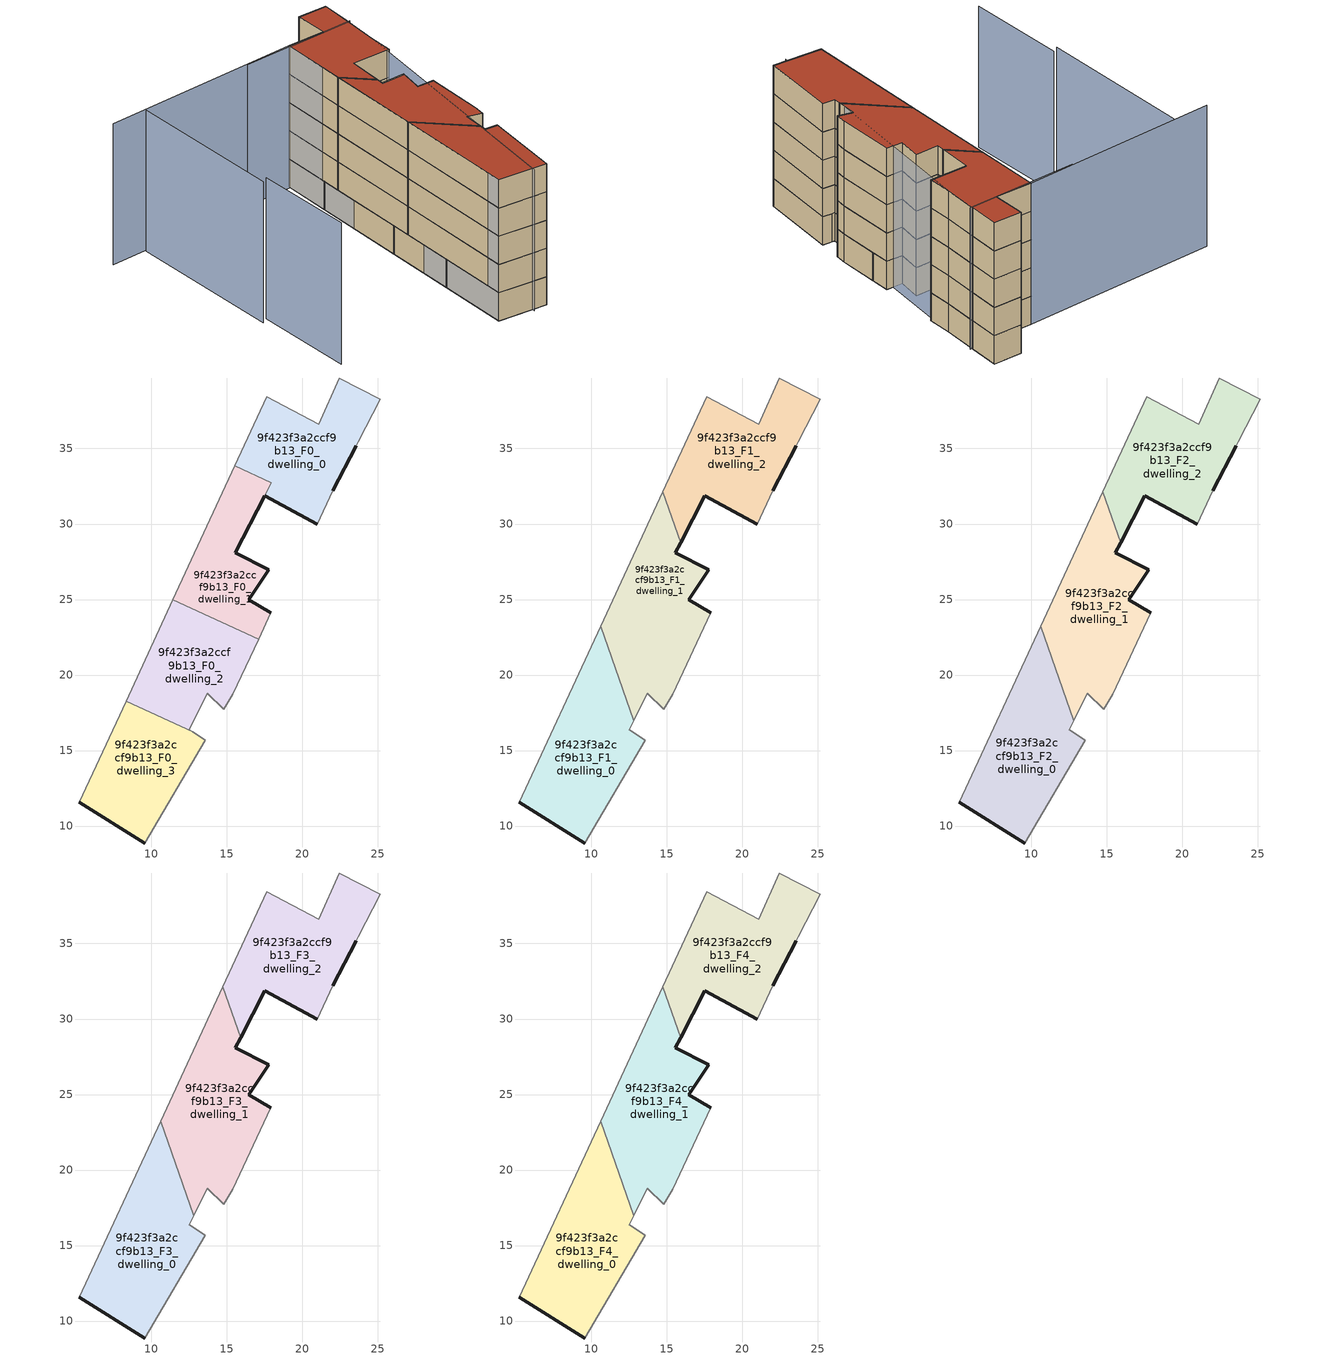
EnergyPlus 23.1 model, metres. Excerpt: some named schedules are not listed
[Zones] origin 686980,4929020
9f423f3a2ccf9b13_F0_dwelling_0
 floor ground (EU_floor_Construction): 22.02,32.19 23.58,35.2 23.7,35.44 25.16,38.27 22.47,39.67 21.1,36.6 17.65,38.42 15.54,33.85 17.97,32.73 17.52,31.86 21.01,30 z0
 wall outside (EU_wall_Construction): 23.58,35.2 22.02,32.19 / 21.01,30 17.52,31.86 z0:3
 wall adiabatic (EU_wall_Construction): 15.54,33.85 17.65,38.42 21.1,36.6 22.47,39.67 25.16,38.27 23.7,35.44 23.58,35.2 / 22.02,32.19 21.01,30 z0:3
 wall to 9f423f3a2ccf9b13_F0_dwelling_1 (EU_wall_Construction): 17.52,31.86 17.97,32.73 15.54,33.85 z0:3
9f423f3a2ccf9b13_F0_dwelling_1
 floor ground (EU_floor_Construction): 17.11,22.38 17.93,24.14 16.45,25 17.78,26.99 15.58,28.09 17.97,32.73 15.54,33.85 11.44,24.99 z0
 wall outside (EU_wall_Construction): 17.52,31.86 15.58,28.09 17.78,26.99 16.45,25 17.93,24.14 z0:3
 wall adiabatic (EU_wall_Construction): 17.93,24.14 17.11,22.38 / 11.44,24.99 15.54,33.85 z0:3
 wall to 9f423f3a2ccf9b13_F0_dwelling_2 (EU_wall_Construction): 17.11,22.37 11.44,24.99 z0:3
9f423f3a2ccf9b13_F0_dwelling_2
 floor ground (EU_floor_Construction): 14.82,17.75 15.42,18.73 17.11,22.38 11.44,24.99 8.34,18.28 12.76,16.24 12.52,16.39 13.7,18.78 z0
 wall adiabatic (EU_wall_Construction): 8.34,18.28 11.44,24.99 / 17.11,22.38 15.42,18.73 14.82,17.75 13.7,18.78 12.52,16.39 12.76,16.24 z0:3
 wall to 9f423f3a2ccf9b13_F0_dwelling_3 (EU_wall_Construction): 12.76,16.24 8.34,18.28 z0:3
9f423f3a2ccf9b13_F0_dwelling_3
 floor ground (EU_floor_Construction): 9.58,8.88 13.6,15.69 12.76,16.24 8.34,18.28 5.25,11.59 z0
 wall outside (EU_wall_Construction): 9.58,8.88 5.25,11.59 z0:3
 wall adiabatic (EU_wall_Construction): 5.25,11.59 8.34,18.28 / 12.76,16.24 13.6,15.69 9.58,8.88 z0:3
9f423f3a2ccf9b13_F1_dwelling_0
 floor to 9f423f3a2ccf9b13_F0_dwelling_2 (EU_floor_Construction): 12.76,16.24 12.52,16.39 12.8,16.97 10.63,23.24 8.34,18.28 z3
 floor to 9f423f3a2ccf9b13_F0_dwelling_3 (EU_floor_Construction): 9.58,8.88 13.6,15.69 12.76,16.24 8.34,18.28 5.25,11.59 z3
 wall outside (EU_wall_Construction): 9.58,8.88 5.25,11.59 z3:6
 wall adiabatic (EU_wall_Construction): 12.81,16.97 12.52,16.39 13.6,15.69 9.58,8.88 / 5.25,11.59 10.63,23.24 z3:6
 wall to 9f423f3a2ccf9b13_F1_dwelling_1 (EU_wall_Construction): 10.63,23.24 12.8,16.97 z3:6
9f423f3a2ccf9b13_F1_dwelling_1
 floor to 9f423f3a2ccf9b13_F0_dwelling_1 (EU_floor_Construction): 17.11,22.38 17.93,24.14 16.45,25 17.78,26.99 15.58,28.09 15.92,28.75 14.75,32.13 11.44,24.99 z3
 floor to 9f423f3a2ccf9b13_F0_dwelling_2 (EU_floor_Construction): 14.82,17.75 15.42,18.73 17.11,22.38 11.44,24.99 10.63,23.24 12.8,16.97 13.7,18.78 z3
 wall outside (EU_wall_Construction): 15.92,28.75 15.58,28.09 17.78,26.99 16.45,25 17.93,24.14 z3:6
 wall adiabatic (EU_wall_Construction): 10.63,23.24 14.74,32.13 / 17.93,24.14 15.42,18.73 14.82,17.75 13.7,18.78 12.81,16.97 z3:6
 wall to 9f423f3a2ccf9b13_F1_dwelling_2 (EU_wall_Construction): 14.74,32.13 15.92,28.75 z3:6
9f423f3a2ccf9b13_F1_dwelling_2
 floor to 9f423f3a2ccf9b13_F0_dwelling_0 (EU_floor_Construction): 22.02,32.19 23.58,35.2 23.7,35.44 25.16,38.27 22.47,39.67 21.1,36.6 17.65,38.42 15.54,33.85 17.97,32.73 17.52,31.86 21.01,30 z3
 floor to 9f423f3a2ccf9b13_F0_dwelling_1 (EU_floor_Construction): 15.92,28.75 17.97,32.73 15.54,33.85 14.75,32.13 z3
 wall outside (EU_wall_Construction): 21.01,30 17.52,31.86 15.92,28.75 / 23.58,35.2 22.02,32.19 z3:6
 wall adiabatic (EU_wall_Construction): 14.74,32.13 17.65,38.42 21.1,36.6 22.47,39.67 25.16,38.27 23.7,35.44 23.58,35.2 / 22.02,32.19 21.01,30 z3:6
9f423f3a2ccf9b13_F2_dwelling_0
 floor to 9f423f3a2ccf9b13_F1_dwelling_0 (EU_floor_Construction): 9.58,8.88 13.6,15.69 12.52,16.39 12.8,16.97 10.63,23.24 5.25,11.59 z6
 wall outside (EU_wall_Construction): 9.58,8.88 5.25,11.59 z6:9
 wall adiabatic (EU_wall_Construction): 12.81,16.97 12.52,16.39 13.6,15.69 9.58,8.88 / 5.25,11.59 10.63,23.24 z6:9
 wall to 9f423f3a2ccf9b13_F2_dwelling_1 (EU_wall_Construction): 10.63,23.24 12.8,16.97 z6:9
9f423f3a2ccf9b13_F2_dwelling_1
 floor to 9f423f3a2ccf9b13_F1_dwelling_1 (EU_floor_Construction): 15.42,18.73 17.93,24.14 16.45,25 17.78,26.99 15.58,28.09 15.92,28.75 14.74,32.13 10.63,23.24 12.8,16.97 13.7,18.78 14.82,17.75 z6
 wall outside (EU_wall_Construction): 15.92,28.75 15.58,28.09 17.78,26.99 16.45,25 17.93,24.14 z6:9
 wall adiabatic (EU_wall_Construction): 10.63,23.24 14.74,32.13 / 17.93,24.14 15.42,18.73 14.82,17.75 13.7,18.78 12.81,16.97 z6:9
 wall to 9f423f3a2ccf9b13_F2_dwelling_2 (EU_wall_Construction): 14.74,32.13 15.92,28.75 z6:9
9f423f3a2ccf9b13_F2_dwelling_2
 floor to 9f423f3a2ccf9b13_F1_dwelling_2 (EU_floor_Construction): 21.01,30 22.02,32.19 23.58,35.2 23.7,35.44 25.16,38.27 22.47,39.67 21.1,36.6 17.65,38.42 14.74,32.13 15.92,28.75 17.52,31.86 z6
 wall outside (EU_wall_Construction): 21.01,30 17.52,31.86 15.92,28.75 / 23.58,35.2 22.02,32.19 z6:9
 wall adiabatic (EU_wall_Construction): 14.74,32.13 17.65,38.42 21.1,36.6 22.47,39.67 25.16,38.27 23.7,35.44 23.58,35.2 / 22.02,32.19 21.01,30 z6:9
9f423f3a2ccf9b13_F3_dwelling_0
 floor to 9f423f3a2ccf9b13_F2_dwelling_0 (EU_floor_Construction): 9.58,8.88 13.6,15.69 12.52,16.39 12.8,16.97 10.63,23.24 5.25,11.59 z9
 wall outside (EU_wall_Construction): 9.58,8.88 5.25,11.59 z9:12
 wall adiabatic (EU_wall_Construction): 12.81,16.97 12.52,16.39 13.6,15.69 9.58,8.88 / 5.25,11.59 10.63,23.24 z9:12
 wall to 9f423f3a2ccf9b13_F3_dwelling_1 (EU_wall_Construction): 10.63,23.24 12.8,16.97 z9:12
9f423f3a2ccf9b13_F3_dwelling_1
 floor to 9f423f3a2ccf9b13_F2_dwelling_1 (EU_floor_Construction): 15.42,18.73 17.93,24.14 16.45,25 17.78,26.99 15.58,28.09 15.92,28.75 14.74,32.13 10.63,23.24 12.8,16.97 13.7,18.78 14.82,17.75 z9
 wall outside (EU_wall_Construction): 15.92,28.75 15.58,28.09 17.78,26.99 16.45,25 17.93,24.14 z9:12
 wall adiabatic (EU_wall_Construction): 10.63,23.24 14.74,32.13 / 17.93,24.14 15.42,18.73 14.82,17.75 13.7,18.78 12.81,16.97 z9:12
 wall to 9f423f3a2ccf9b13_F3_dwelling_2 (EU_wall_Construction): 14.74,32.13 15.92,28.75 z9:12
9f423f3a2ccf9b13_F3_dwelling_2
 floor to 9f423f3a2ccf9b13_F2_dwelling_2 (EU_floor_Construction): 21.01,30 22.02,32.19 23.58,35.2 23.7,35.44 25.16,38.27 22.47,39.67 21.1,36.6 17.65,38.42 14.74,32.13 15.92,28.75 17.52,31.86 z9
 wall outside (EU_wall_Construction): 21.01,30 17.52,31.86 15.92,28.75 / 23.58,35.2 22.02,32.19 z9:12
 wall adiabatic (EU_wall_Construction): 14.74,32.13 17.65,38.42 21.1,36.6 22.47,39.67 25.16,38.27 23.7,35.44 23.58,35.2 / 22.02,32.19 21.01,30 z9:12
9f423f3a2ccf9b13_F4_dwelling_0
 floor to 9f423f3a2ccf9b13_F3_dwelling_0 (EU_floor_Construction): 9.58,8.88 13.6,15.69 12.52,16.39 12.8,16.97 10.63,23.24 5.25,11.59 z12
 wall outside (EU_wall_Construction): 9.58,8.88 5.25,11.59 z12:15
 wall adiabatic (EU_wall_Construction): 12.81,16.97 12.52,16.39 13.6,15.69 9.58,8.88 / 5.25,11.59 10.63,23.24 z12:15
 wall to 9f423f3a2ccf9b13_F4_dwelling_1 (EU_wall_Construction): 10.63,23.24 12.8,16.97 z12:15
 roof outside (EU_roof_Construction): 10.63,23.24 12.81,16.97 12.52,16.39 13.6,15.69 9.58,8.88 5.25,11.59 z15
9f423f3a2ccf9b13_F4_dwelling_1
 floor to 9f423f3a2ccf9b13_F3_dwelling_1 (EU_floor_Construction): 15.42,18.73 17.93,24.14 16.45,25 17.78,26.99 15.58,28.09 15.92,28.75 14.74,32.13 10.63,23.24 12.8,16.97 13.7,18.78 14.82,17.75 z12
 wall outside (EU_wall_Construction): 15.92,28.75 15.58,28.09 17.78,26.99 16.45,25 17.93,24.14 z12:15
 wall adiabatic (EU_wall_Construction): 10.63,23.24 14.74,32.13 / 17.93,24.14 15.42,18.73 14.82,17.75 13.7,18.78 12.81,16.97 z12:15
 wall to 9f423f3a2ccf9b13_F4_dwelling_2 (EU_wall_Construction): 14.74,32.13 15.92,28.75 z12:15
 roof outside (EU_roof_Construction): 14.74,32.13 15.92,28.75 15.58,28.09 17.78,26.99 16.45,25 17.93,24.14 15.42,18.73 14.82,17.75 13.7,18.78 12.81,16.97 10.63,23.24 z15
9f423f3a2ccf9b13_F4_dwelling_2
 floor to 9f423f3a2ccf9b13_F3_dwelling_2 (EU_floor_Construction): 21.01,30 22.02,32.19 23.58,35.2 23.7,35.44 25.16,38.27 22.47,39.67 21.1,36.6 17.65,38.42 14.74,32.13 15.92,28.75 17.52,31.86 z12
 wall outside (EU_wall_Construction): 21.01,30 17.52,31.86 15.92,28.75 / 23.58,35.2 22.02,32.19 z12:15
 wall adiabatic (EU_wall_Construction): 14.74,32.13 17.65,38.42 21.1,36.6 22.47,39.67 25.16,38.27 23.7,35.44 23.58,35.2 / 22.02,32.19 21.01,30 z12:15
 roof outside (EU_roof_Construction): 25.16,38.27 23.7,35.44 23.58,35.2 22.02,32.19 21.01,30 17.52,31.86 15.92,28.75 14.74,32.13 17.65,38.42 21.1,36.6 22.47,39.67 z15
shading: 8.14,9.46 22.02,32.2 / -1,47.04 17.65,38.42 / 17.65,38.42 5.25,11.59 / -3.37,30.66 -7.4,21.3 / 2.3,45.33 -4.09,30.61 / 23.8,35.22 13.19,40.35 z0:15
[Building]
EU S2 Campaign: North Axis=0; Terrain=City; Solar Distribution=FullExterior
[Site:Location]
Bologna: Latitude=44.5; Longitude=11.25; Time Zone=1; Elevation=37
[SizingPeriod:WeatherFileDays]
AnnualSizingPeriod: Begin Month=1; Begin Day of Month=1; End Month=12; End Day of Month=31; Day of Week for Start Day=Monday; Use Weather File Daylight Saving Period=No; Use Weather File Rain and Snow Indicators=No
[MATERIAL]
EU_InternalMass_Material: Roughness=MediumRough; Thickness=0.1; Conductivity=1; Density=1800; Specific Heat=900; Thermal Absorptance=0.9; Solar Absorptance=0.7; Visible Absorptance=0.7
[MATERIAL:NOMASS] Roughness=MediumRough; Thermal Absorptance=0.9; Solar Absorptance=0.7; Visible Absorptance=0.7
Name | Thermal Resistance
EU_wall_NoMass | 0.905828
EU_roof_NoMass | 0.37593
EU_floor_NoMass | 0.67114
[CONSTRUCTION]
EU_wall_Construction: EU_wall_NoMass
EU_roof_Construction: EU_roof_NoMass
EU_floor_Construction: EU_floor_NoMass
EU_InternalMass_Construction: EU_InternalMass_Material
[ZONE] Type=1; Multiplier=1; Ceiling Height=autocalculate; Floor Area=autocalculate; Part of Total Floor Area=Yes
Name | Volume
9f423f3a2ccf9b13_F0_dwelling_0 | 139.219
9f423f3a2ccf9b13_F1_dwelling_0 | 168.823
9f423f3a2ccf9b13_F2_dwelling_0; 9f423f3a2ccf9b13_F3_dwelling_0; 9f423f3a2ccf9b13_F4_dwelling_0 | 168.835
9f423f3a2ccf9b13_F0_dwelling_1 | 113.501
9f423f3a2ccf9b13_F1_dwelling_1 | 172.367
9f423f3a2ccf9b13_F2_dwelling_1; 9f423f3a2ccf9b13_F3_dwelling_1; 9f423f3a2ccf9b13_F4_dwelling_1 | 172.372
9f423f3a2ccf9b13_F0_dwelling_2 | 126.359
9f423f3a2ccf9b13_F1_dwelling_2 | 164.233
9f423f3a2ccf9b13_F2_dwelling_2; 9f423f3a2ccf9b13_F3_dwelling_2; 9f423f3a2ccf9b13_F4_dwelling_2 | 164.238
9f423f3a2ccf9b13_F0_dwelling_3 | 126.353
[INTERNALMASS] Construction=EU_InternalMass_Construction
Name | Zone or ZoneList | Surface Area
9f423f3a2ccf9b13_F0_dwelling_0_EU_InternalMass | 9f423f3a2ccf9b13_F0_dwelling_0 | 46.4066
9f423f3a2ccf9b13_F0_dwelling_1_EU_InternalMass | 9f423f3a2ccf9b13_F0_dwelling_1 | 37.8332
9f423f3a2ccf9b13_F0_dwelling_2_EU_InternalMass | 9f423f3a2ccf9b13_F0_dwelling_2 | 42.1197
9f423f3a2ccf9b13_F0_dwelling_3_EU_InternalMass | 9f423f3a2ccf9b13_F0_dwelling_3 | 42.1177
9f423f3a2ccf9b13_F1_dwelling_0_EU_InternalMass | 9f423f3a2ccf9b13_F1_dwelling_0 | 56.2802
9f423f3a2ccf9b13_F1_dwelling_1_EU_InternalMass | 9f423f3a2ccf9b13_F1_dwelling_1 | 57.4569
9f423f3a2ccf9b13_F1_dwelling_2_EU_InternalMass | 9f423f3a2ccf9b13_F1_dwelling_2 | 54.7457
9f423f3a2ccf9b13_F2_dwelling_0_EU_InternalMass | 9f423f3a2ccf9b13_F2_dwelling_0 | 56.2802
9f423f3a2ccf9b13_F2_dwelling_1_EU_InternalMass | 9f423f3a2ccf9b13_F2_dwelling_1 | 57.4569
9f423f3a2ccf9b13_F2_dwelling_2_EU_InternalMass | 9f423f3a2ccf9b13_F2_dwelling_2 | 54.7457
9f423f3a2ccf9b13_F3_dwelling_0_EU_InternalMass | 9f423f3a2ccf9b13_F3_dwelling_0 | 56.2802
9f423f3a2ccf9b13_F3_dwelling_1_EU_InternalMass | 9f423f3a2ccf9b13_F3_dwelling_1 | 57.4569
9f423f3a2ccf9b13_F3_dwelling_2_EU_InternalMass | 9f423f3a2ccf9b13_F3_dwelling_2 | 54.7457
9f423f3a2ccf9b13_F4_dwelling_0_EU_InternalMass | 9f423f3a2ccf9b13_F4_dwelling_0 | 56.2802
9f423f3a2ccf9b13_F4_dwelling_1_EU_InternalMass | 9f423f3a2ccf9b13_F4_dwelling_1 | 57.4569
9f423f3a2ccf9b13_F4_dwelling_2_EU_InternalMass | 9f423f3a2ccf9b13_F4_dwelling_2 | 54.7457
[OTHEREQUIPMENT] Fuel Type=Electricity; Design Level Calculation Method=Watts/Area; Power per Zone Floor Area=1; Fraction Latent=0; Fraction Radiant=0; Fraction Lost=0; Carbon Dioxide Generation Rate=0; EndUse Subcategory=EU_Step8_InternalGains
Name | Zone or ZoneList or Space or SpaceList | Schedule
EU_Step8_InternalGain_9f423f3a2ccf9b13_F0_dwelling_0_f000 | 9f423f3a2ccf9b13_F0_dwelling_0 | EU_Step8_GainSchedule_9f423f3a2ccf9b13_F0_dwelling_0_f000
EU_Step8_InternalGain_9f423f3a2ccf9b13_F0_dwelling_1_f000 | 9f423f3a2ccf9b13_F0_dwelling_1 | EU_Step8_GainSchedule_9f423f3a2ccf9b13_F0_dwelling_1_f000
EU_Step8_InternalGain_9f423f3a2ccf9b13_F0_dwelling_2_f000 | 9f423f3a2ccf9b13_F0_dwelling_2 | EU_Step8_GainSchedule_9f423f3a2ccf9b13_F0_dwelling_2_f000
EU_Step8_InternalGain_9f423f3a2ccf9b13_F0_dwelling_3_f000 | 9f423f3a2ccf9b13_F0_dwelling_3 | EU_Step8_GainSchedule_9f423f3a2ccf9b13_F0_dwelling_3_f000
EU_Step8_InternalGain_9f423f3a2ccf9b13_F1_dwelling_0_f000 | 9f423f3a2ccf9b13_F1_dwelling_0 | EU_Step8_GainSchedule_9f423f3a2ccf9b13_F1_dwelling_0_f000
EU_Step8_InternalGain_9f423f3a2ccf9b13_F1_dwelling_1_f000 | 9f423f3a2ccf9b13_F1_dwelling_1 | EU_Step8_GainSchedule_9f423f3a2ccf9b13_F1_dwelling_1_f000
EU_Step8_InternalGain_9f423f3a2ccf9b13_F1_dwelling_2_f000 | 9f423f3a2ccf9b13_F1_dwelling_2 | EU_Step8_GainSchedule_9f423f3a2ccf9b13_F1_dwelling_2_f000
EU_Step8_InternalGain_9f423f3a2ccf9b13_F2_dwelling_0_f000 | 9f423f3a2ccf9b13_F2_dwelling_0 | EU_Step8_GainSchedule_9f423f3a2ccf9b13_F2_dwelling_0_f000
EU_Step8_InternalGain_9f423f3a2ccf9b13_F2_dwelling_1_f000 | 9f423f3a2ccf9b13_F2_dwelling_1 | EU_Step8_GainSchedule_9f423f3a2ccf9b13_F2_dwelling_1_f000
EU_Step8_InternalGain_9f423f3a2ccf9b13_F2_dwelling_2_f000 | 9f423f3a2ccf9b13_F2_dwelling_2 | EU_Step8_GainSchedule_9f423f3a2ccf9b13_F2_dwelling_2_f000
EU_Step8_InternalGain_9f423f3a2ccf9b13_F3_dwelling_0_f000 | 9f423f3a2ccf9b13_F3_dwelling_0 | EU_Step8_GainSchedule_9f423f3a2ccf9b13_F3_dwelling_0_f000
EU_Step8_InternalGain_9f423f3a2ccf9b13_F3_dwelling_1_f000 | 9f423f3a2ccf9b13_F3_dwelling_1 | EU_Step8_GainSchedule_9f423f3a2ccf9b13_F3_dwelling_1_f000
EU_Step8_InternalGain_9f423f3a2ccf9b13_F3_dwelling_2_f000 | 9f423f3a2ccf9b13_F3_dwelling_2 | EU_Step8_GainSchedule_9f423f3a2ccf9b13_F3_dwelling_2_f000
EU_Step8_InternalGain_9f423f3a2ccf9b13_F4_dwelling_0_f000 | 9f423f3a2ccf9b13_F4_dwelling_0 | EU_Step8_GainSchedule_9f423f3a2ccf9b13_F4_dwelling_0_f000
EU_Step8_InternalGain_9f423f3a2ccf9b13_F4_dwelling_1_f000 | 9f423f3a2ccf9b13_F4_dwelling_1 | EU_Step8_GainSchedule_9f423f3a2ccf9b13_F4_dwelling_1_f000
EU_Step8_InternalGain_9f423f3a2ccf9b13_F4_dwelling_2_f000 | 9f423f3a2ccf9b13_F4_dwelling_2 | EU_Step8_GainSchedule_9f423f3a2ccf9b13_F4_dwelling_2_f000
[ZONEVENTILATION:DESIGNFLOWRATE] Schedule=EU_AlwaysOn; Design Flow Rate Calculation Method=AirChanges/Hour; Air Changes per Hour=0.73129; Ventilation Type=Natural; Fan Pressure Rise=0; Fan Total Efficiency=1; Constant Term Coefficient=1; Temperature Term Coefficient=0; Velocity Term Coefficient=0; Velocity Squared Term Coefficient=0; Minimum Indoor Temperature=-100; Maximum Indoor Temperature=100; Delta Temperature=-100; Minimum Outdoor Temperature=-100; Maximum Outdoor Temperature=100; Maximum Wind Speed=40
Name | Zone or ZoneList or Space or SpaceList
EU_ConstantAir_9f423f3a2ccf9b13_F0_dwelling_0 | 9f423f3a2ccf9b13_F0_dwelling_0
EU_ConstantAir_9f423f3a2ccf9b13_F0_dwelling_1 | 9f423f3a2ccf9b13_F0_dwelling_1
EU_ConstantAir_9f423f3a2ccf9b13_F0_dwelling_2 | 9f423f3a2ccf9b13_F0_dwelling_2
EU_ConstantAir_9f423f3a2ccf9b13_F0_dwelling_3 | 9f423f3a2ccf9b13_F0_dwelling_3
EU_ConstantAir_9f423f3a2ccf9b13_F1_dwelling_0 | 9f423f3a2ccf9b13_F1_dwelling_0
EU_ConstantAir_9f423f3a2ccf9b13_F1_dwelling_1 | 9f423f3a2ccf9b13_F1_dwelling_1
EU_ConstantAir_9f423f3a2ccf9b13_F1_dwelling_2 | 9f423f3a2ccf9b13_F1_dwelling_2
EU_ConstantAir_9f423f3a2ccf9b13_F2_dwelling_0 | 9f423f3a2ccf9b13_F2_dwelling_0
EU_ConstantAir_9f423f3a2ccf9b13_F2_dwelling_1 | 9f423f3a2ccf9b13_F2_dwelling_1
EU_ConstantAir_9f423f3a2ccf9b13_F2_dwelling_2 | 9f423f3a2ccf9b13_F2_dwelling_2
EU_ConstantAir_9f423f3a2ccf9b13_F3_dwelling_0 | 9f423f3a2ccf9b13_F3_dwelling_0
EU_ConstantAir_9f423f3a2ccf9b13_F3_dwelling_1 | 9f423f3a2ccf9b13_F3_dwelling_1
EU_ConstantAir_9f423f3a2ccf9b13_F3_dwelling_2 | 9f423f3a2ccf9b13_F3_dwelling_2
EU_ConstantAir_9f423f3a2ccf9b13_F4_dwelling_0 | 9f423f3a2ccf9b13_F4_dwelling_0
EU_ConstantAir_9f423f3a2ccf9b13_F4_dwelling_1 | 9f423f3a2ccf9b13_F4_dwelling_1
EU_ConstantAir_9f423f3a2ccf9b13_F4_dwelling_2 | 9f423f3a2ccf9b13_F4_dwelling_2
